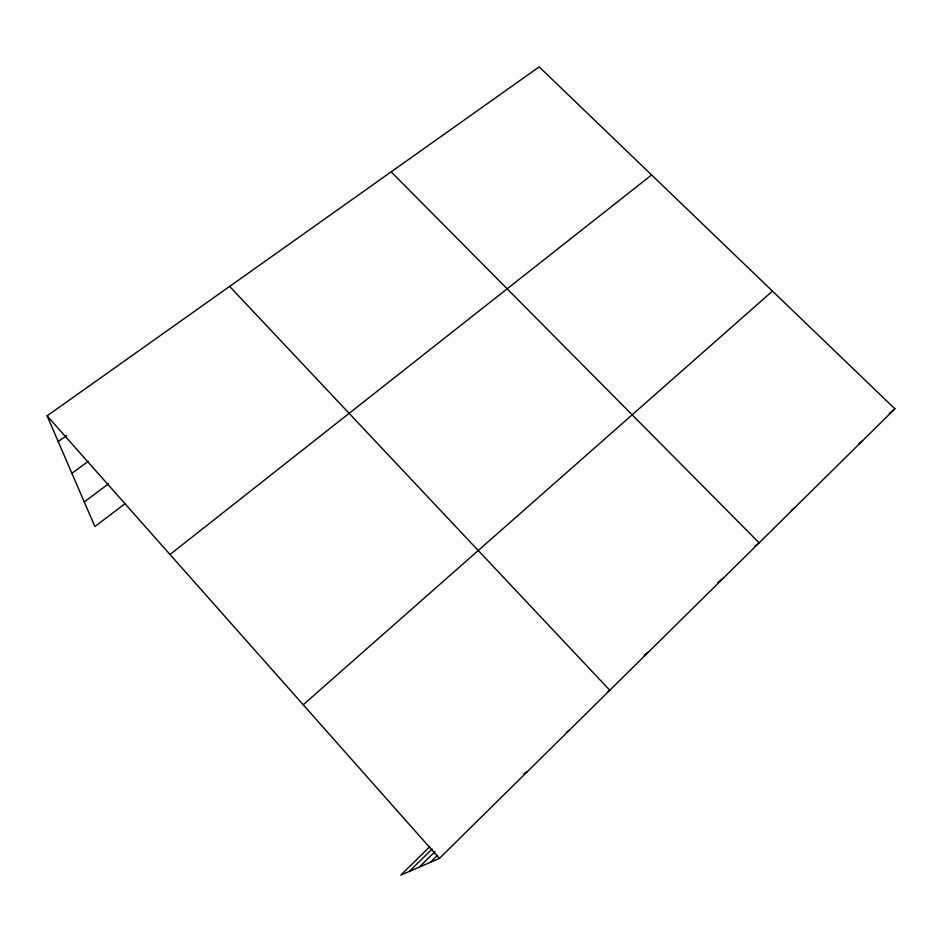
<?xml version="1.0" encoding="UTF-8"?>
<svg xmlns="http://www.w3.org/2000/svg" width="942" height="942" viewBox="0 0 942 942"><rect width="100%" height="100%" fill="white"/><g stroke="black" fill="none" stroke-linecap="round" stroke-linejoin="round"><path stroke-width="1.41" d="M430.341 862.354L437.606 855.195M429.811 846.693L400.786 875.106L439.431 858.433L894.9 408.804L539.177 66.894L47.1 415.858L94.883 526.543L125.015 503.687M419.214 867.158L434.945 851.698M409.264 871.456L432.095 849.06M303.23 704.793L772.464 291.113M889.319 413.467L894.9 408.804M859.151 443.564L862.507 440.785M791.327 510.446L794.671 507.75M754.73 546.336L759.134 542.827L391.154 171.868M170.007 554.508L651.617 174.965M717.816 582.427L723.55 577.952M84.274 501.956L108.636 483.741M644.246 655.079L648.932 651.617M71.898 473.296L88.312 461.239M58.204 441.574L66.552 435.557M607.508 691.875L609.792 690.262L229.648 286.403M566.978 731.781L569.333 730.203M523.858 773.759L527.508 771.486M47.1 415.858L439.431 858.433"/></g></svg>
